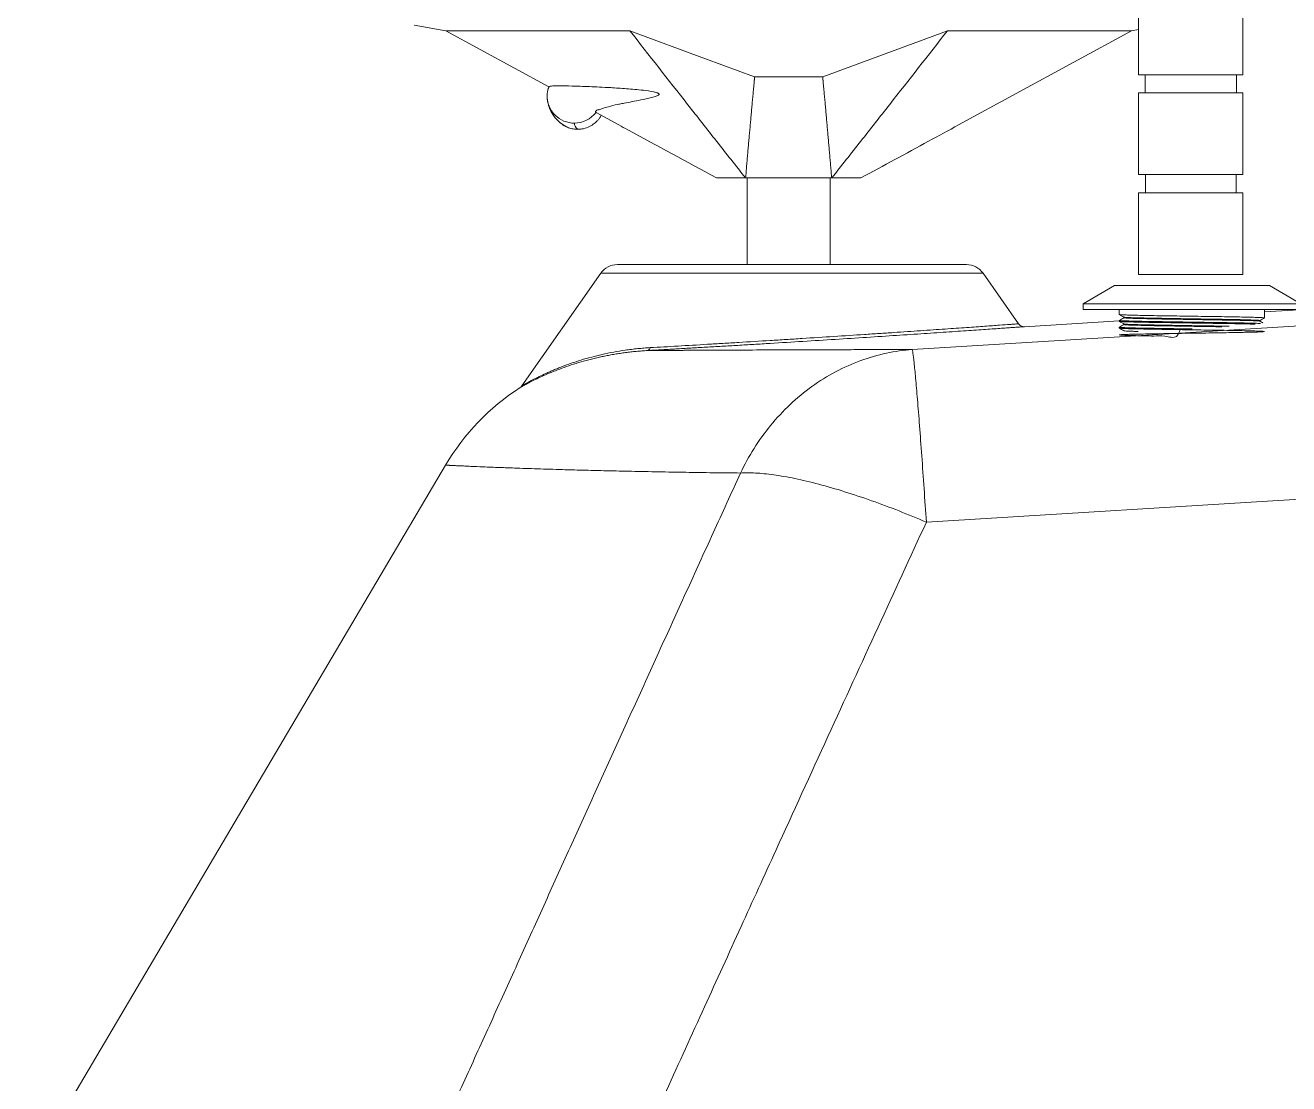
# Model space of a CAD drawing. Header units: millimetres. Extents: x 744 to 5705, y 930 to 4879.
# Drawn here: x 1255 to 1533.3, y 3907 to 4140.3 of the extents above; entities that cross this region are included whole.
import ezdxf

# ---------------------------------------------------------------- set-up
doc = ezdxf.new("R2010")
doc.units = ezdxf.units.MM
doc.header["$MEASUREMENT"] = 0

msp = doc.modelspace()

# ---------------------------------------------------------------- linework, layer by layer
at = {"color": 7, "linetype": 'Continuous', "lineweight": 15, "true_color": 0xffffff}
for p, q in [((1500.24, 4129.39), (1500.24, 4167.29)), ((1523.24, 4167.29), (1523.24, 4129.39)), ((1347.67, 4139.09), (1340.65, 4140.29)), ((1370.34, 4126.72), (1347.67, 4139.09)), ((1388.17, 4139.09), (1347.67, 4139.09)), ((1498.67, 4139.09), (1458.17, 4139.09)), ((1498.67, 4139.09), (1460.59, 4118.33)), ((1500.24, 4139.36), (1498.67, 4139.09)), ((1523.24, 4129.39), (1500.24, 4129.39)), ((1501.67, 4125.39), (1501.67, 4129.39)), ((1521.82, 4129.39), (1521.82, 4125.39)), ((1370.3, 4126.6), (1370.34, 4126.72)), ((1500.24, 4107.39), (1500.24, 4125.39)), ((1500.24, 4125.39), (1523.24, 4125.39)), ((1523.24, 4125.39), (1523.24, 4107.39)), ((1380.74, 4121.06), (1380.78, 4121.03)), ((1385.74, 4118.33), (1380.78, 4121.03)), ((1413.68, 4106.64), (1407.26, 4106.64)), ((1432.65, 4106.64), (1413.68, 4106.64)), ((1414.04, 4087.54), (1414.04, 4106.64)), ((1432.29, 4106.64), (1432.29, 4087.54)), ((1439.07, 4106.64), (1432.65, 4106.64)), ((1523.24, 4107.39), (1500.24, 4107.39)), ((1501.74, 4103.39), (1501.74, 4107.39)), ((1521.74, 4107.39), (1521.74, 4103.39)), ((1500.24, 4085.39), (1500.24, 4103.39)), ((1500.24, 4103.39), (1523.24, 4103.39)), ((1523.24, 4103.39), (1523.24, 4085.39)), ((1859.05, 4093.97), (1450.36, 4068.83)), ((1385.45, 4087.54), (1462.33, 4087.54)), ((1381.76, 4085.63), (1364.4, 4060.83)), ((1381.76, 4085.63), (1466.01, 4085.63)), ((1473.8, 4074.5), (1466.01, 4085.63)), ((1523.24, 4085.39), (1500.24, 4085.39)), ((1494.94, 4082.92), (1488.01, 4078.92)), ((1494.94, 4082.92), (1529.08, 4082.92)), ((1536.01, 4078.92), (1529.08, 4082.92)), ((1488.01, 4077.67), (1488.01, 4078.92)), ((1488.01, 4078.92), (1536.01, 4078.92)), ((1488.01, 4077.67), (1536.01, 4077.67)), ((1496.01, 4076.55), (1496.01, 4077.67)), ((1559.62, 4079.03), (1528.01, 4077.1)), ((1528.01, 4077.67), (1528.01, 4075.8)), ((1496.01, 4075.14), (1475.12, 4073.86)), ((1496.01, 4075.05), (1496.01, 4075.24)), ((1496.01, 4073.55), (1496.01, 4073.74)), ((1862.18, 4055.91), (1453.5, 4030.78)), ((1347.59, 4043.35), (1254.99, 3886.45))]:
    msp.add_line(p, q, dxfattribs=at)
for points in [[(1415.67, 4128.89), (1404.88, 4132.89), (1388.17, 4139.09)], [(1458.17, 4139.09), (1444.42, 4133.99), (1430.67, 4128.89)], [(1430.67, 4128.89), (1428.89, 4128.89), (1427.03, 4128.89), (1425.11, 4128.89), (1423.17, 4128.89), (1421.22, 4128.89), (1419.3, 4128.89), (1417.44, 4128.89), (1415.67, 4128.89)], [(1376.67, 4117.36), (1376.71, 4117.35), (1376.75, 4117.37), (1376.76, 4117.39)]]:
    msp.add_lwpolyline(points, dxfattribs=at)
at = {"color": 8, "linetype": 'Continuous', "lineweight": 15, "true_color": 0x808080}
msp.add_arc((1375.92, 4124.68), 5.96, 179.1991, 270.4012, dxfattribs=at)
at = {"color": 7, "linetype": 'Continuous', "lineweight": 15, "true_color": 0xffffff}
for centre, radius, start, end in [((1375.97, 4124.75), 6.02, 269.9151, 322.2289), ((1385.45, 4083.04), 4.5, 90, 145), ((1462.33, 4083.04), 4.5, 35, 90), ((1475.03, 4075.36), 1.5, 215, 273.5), ((1391.86, 4069.41), 0.828, 282.9969, 348.1576), ((1391.94, 4017.18), 51.5, 122.8725, 149.4529), ((1363.17, 4061.69), 1.5, 302.8725, 325.0001)]:
    msp.add_arc(centre, radius, start, end, dxfattribs=at)
for points, knots in [([(1388.17, 4139.09), (1392.41, 4133.67), (1396.66, 4128.25), (1403.04, 4120.13), (1405.16, 4117.42), (1408.35, 4113.37), (1409.42, 4112.02), (1411.55, 4109.33), (1412.61, 4107.98), (1413.68, 4106.64)], [0, 0, 0, 0, 0.5, 0.5, 0.75, 0.75, 0.875, 0.875, 1, 1, 1, 1]), ([(1458.17, 4139.09), (1453.92, 4133.67), (1449.67, 4128.25), (1443.29, 4120.13), (1441.17, 4117.42), (1437.98, 4113.37), (1436.91, 4112.02), (1434.78, 4109.33), (1433.72, 4107.98), (1432.65, 4106.64)], [0, 0, 0, 0, 0.5, 0.5, 0.75, 0.75, 0.875, 0.875, 1, 1, 1, 1]), ([(1369.97, 4124.76), (1370, 4125.32), (1370.04, 4126.04), (1370.34, 4126.67), (1370.42, 4126.81)], [0, 0, 0, 0, 0.766191, 1, 1, 1, 1]), ([(1385.92, 4122.92), (1386.26, 4122.99), (1387.59, 4123.26), (1390.01, 4123.7), (1392.58, 4124.23), (1393.92, 4124.6), (1394.44, 4124.84), (1394.59, 4124.99), (1394.63, 4125.09), (1394.57, 4125.19), (1394.48, 4125.27), (1394.33, 4125.35), (1393.99, 4125.48), (1392.87, 4125.75), (1390.55, 4126.04), (1387.34, 4126.33), (1383.26, 4126.59), (1379.1, 4126.78), (1375.29, 4126.91), (1372.47, 4126.94), (1370.88, 4126.91), (1370.52, 4126.85), (1370.38, 4126.82)], [0, 0, 0, 0, 0.036166, 0.145382, 0.209173, 0.242921, 0.255461, 0.260542, 0.265669, 0.268179, 0.270705, 0.273023, 0.277128, 0.287946, 0.327234, 0.397313, 0.469026, 0.580212, 0.694533, 0.808027, 0.924397, 1, 1, 1, 1]), ([(1373.24, 4118.49), (1372.73, 4118.92), (1371.73, 4119.79), (1370.71, 4121.38), (1370.07, 4123.03), (1370, 4124.12), (1369.97, 4124.66)], [0, 0, 0, 0, 0.24911, 0.500469, 0.75147, 1, 1, 1, 1]), ([(1385.93, 4122.92), (1385.79, 4122.89), (1384.84, 4122.71), (1383.56, 4122.37), (1382.01, 4121.92), (1381.23, 4121.59), (1381.24, 4121.67), (1381.24, 4121.7)], [0, 0, 0, 0, 0.048764, 0.352724, 0.612536, 0.857992, 1, 1, 1, 1]), ([(1381.87, 4120.44), (1381.81, 4120.32), (1381.65, 4120.01), (1381.31, 4119.57), (1380.8, 4119.01), (1380.05, 4118.38), (1378.96, 4117.77), (1377.77, 4117.41), (1376.99, 4117.37), (1376.67, 4117.36)], [0, 0, 0, 0, 0.062345, 0.161617, 0.262496, 0.415752, 0.624694, 0.846194, 1, 1, 1, 1]), ([(1380.74, 4121.06), (1380.64, 4121.16), (1380.46, 4121.36), (1380.98, 4121.6), (1381.22, 4121.72)], [0, 0, 0, 0, 0.5244982, 1, 1, 1, 1]), ([(1376.76, 4117.39), (1376.41, 4117.39), (1375.71, 4117.4), (1374.69, 4117.68), (1373.72, 4118.12), (1373.17, 4118.55), (1372.89, 4118.77)], [0, 0, 0, 0, 0.248445, 0.498407, 0.749026, 1, 1, 1, 1]), ([(1376.67, 4117.36), (1376.19, 4117.39), (1375.3, 4117.46), (1374.09, 4117.88), (1373.49, 4118.37), (1373.22, 4118.6)], [0, 0, 0, 0, 0.3791, 0.717918, 1, 1, 1, 1]), ([(1407.26, 4106.64), (1400.75, 4110.17), (1393.57, 4114.06), (1386.4, 4117.97), (1385.74, 4118.33)], [0, 0, 0, 0, 0.907391, 1, 1, 1, 1]), ([(1460.59, 4118.33), (1458.38, 4117.12), (1451.22, 4113.21), (1444.04, 4109.33), (1439.07, 4106.64)], [0, 0, 0, 0, 0.30788, 1, 1, 1, 1]), ([(1496.01, 4075.25), (1496.01, 4075.25), (1495.98, 4075.23), (1496.18, 4075.2), (1496.89, 4075.16), (1498.03, 4075.12), (1499.56, 4075.08), (1501.44, 4075.04), (1503.63, 4075), (1506.05, 4074.96), (1508.65, 4074.92), (1511.32, 4074.88), (1514.04, 4074.84), (1516.68, 4074.8), (1519.21, 4074.76), (1521.51, 4074.72), (1523.56, 4074.68), (1525.25, 4074.64), (1526.48, 4074.6), (1526.94, 4074.58), (1527.12, 4074.57)], [0, 0, 0, 0, 0.00676, 0.070317, 0.128968, 0.18932, 0.247971, 0.308323, 0.366973, 0.427324, 0.485975, 0.546326, 0.604977, 0.665328, 0.723978, 0.784329, 0.84298, 0.903332, 0.961982, 1, 1, 1, 1]), ([(1527.97, 4075.79), (1527.98, 4075.79), (1528.13, 4075.81), (1527.8, 4075.84), (1527.13, 4075.88), (1525.99, 4075.92), (1524.45, 4075.96), (1522.58, 4076), (1520.38, 4076.04), (1517.97, 4076.08), (1515.37, 4076.12), (1512.69, 4076.16), (1509.97, 4076.2), (1507.34, 4076.24), (1504.81, 4076.28), (1502.51, 4076.32), (1500.46, 4076.36), (1498.75, 4076.4), (1497.41, 4076.44), (1496.28, 4076.49), (1496.11, 4076.53), (1496.01, 4076.55)], [0, 0, 0, 0, 0.005891, 0.062922, 0.115551, 0.169706, 0.222335, 0.27649, 0.329118, 0.383272, 0.435901, 0.490055, 0.542684, 0.596838, 0.649466, 0.70362, 0.756249, 0.810404, 0.863032, 0.917186, 1, 1, 1, 1]), ([(1496.01, 4075.25), (1496.18, 4075.34), (1496.51, 4075.54), (1496.84, 4075.73), (1497.01, 4075.82)], [0, 0, 0, 0, 0.500007, 1, 1, 1, 1]), ([(1525.91, 4074.42), (1525.43, 4074.43), (1524.47, 4074.46), (1522.57, 4074.5), (1520.38, 4074.54), (1517.97, 4074.58), (1515.37, 4074.62), (1512.69, 4074.66), (1509.97, 4074.7), (1507.34, 4074.74), (1504.81, 4074.78), (1502.51, 4074.82), (1500.46, 4074.86), (1498.75, 4074.9), (1497.41, 4074.94), (1496.28, 4074.99), (1496.11, 4075.03), (1496.01, 4075.05)], [0, 0, 0, 0, 0.063318, 0.128547, 0.191937, 0.257164, 0.320554, 0.385782, 0.449172, 0.5144, 0.577789, 0.643017, 0.706407, 0.771636, 0.835025, 0.900253, 1, 1, 1, 1]), ([(1497.02, 4075.96), (1496.85, 4076.06), (1496.52, 4076.25), (1496.18, 4076.44), (1496.02, 4076.54)], [0, 0, 0, 0, 0.499993, 1, 1, 1, 1]), ([(1497.02, 4074.46), (1496.85, 4074.56), (1496.52, 4074.75), (1496.18, 4074.94), (1496.02, 4075.04)], [0, 0, 0, 0, 0.4999924, 1, 1, 1, 1]), ([(1497.01, 4075.82), (1497.11, 4075.8), (1497.3, 4075.76), (1498.87, 4075.69), (1501.27, 4075.63), (1504.41, 4075.57), (1508.07, 4075.51), (1512, 4075.44), (1515.92, 4075.38), (1519.58, 4075.32), (1522.73, 4075.26), (1525.13, 4075.2), (1526.66, 4075.13), (1526.85, 4075.1), (1526.95, 4075.08)], [0, 0, 0, 0, 0.083703, 0.16886, 0.252563, 0.336266, 0.421423, 0.505127, 0.58883, 0.673987, 0.75769, 0.841393, 0.92655, 1, 1, 1, 1]), ([(1497.83, 4075.89), (1497.72, 4075.89), (1497.12, 4075.87), (1497.08, 4075.84), (1497.05, 4075.82)], [0, 0, 0, 0, 0.186163, 1, 1, 1, 1]), ([(1526.97, 4075.22), (1526.98, 4075.22), (1527.17, 4075.24), (1526.59, 4075.28), (1525.16, 4075.35), (1522.72, 4075.41), (1519.59, 4075.47), (1515.93, 4075.53), (1512, 4075.59), (1508.07, 4075.66), (1504.41, 4075.72), (1501.27, 4075.78), (1498.88, 4075.84), (1497.36, 4075.91), (1497.16, 4075.94), (1497.07, 4075.96)], [0, 0, 0, 0, 0.00642, 0.089642, 0.17431, 0.257532, 0.340754, 0.425421, 0.508643, 0.591866, 0.676533, 0.759755, 0.842977, 0.927645, 1, 1, 1, 1]), ([(1528, 4075.79), (1527.84, 4075.7), (1527.5, 4075.5), (1527.17, 4075.31), (1527, 4075.22)], [0, 0, 0, 0, 0.500008, 1, 1, 1, 1]), ([(1527, 4075.08), (1527.17, 4074.98), (1527.38, 4074.86), (1527.59, 4074.74), (1527.63, 4074.71)], [0, 0, 0, 0, 0.794341, 1, 1, 1, 1]), ([(1392.05, 4068.6), (1392.25, 4068.61), (1392.65, 4068.64), (1393.26, 4068.67), (1393.88, 4068.7), (1394.5, 4068.74), (1395.12, 4068.77), (1395.75, 4068.81), (1396.38, 4068.85), (1397.02, 4068.88), (1397.66, 4068.92), (1399.16, 4069), (1401.57, 4069.14), (1404.96, 4069.34), (1408.42, 4069.54), (1411.95, 4069.75), (1415.52, 4069.96), (1420.3, 4070.25), (1426.32, 4070.62), (1433.46, 4071.07), (1440.39, 4071.51), (1446.96, 4071.94), (1453.09, 4072.34), (1458.64, 4072.72), (1463.52, 4073.05), (1466.96, 4073.29), (1469.3, 4073.45), (1470.83, 4073.56), (1472.14, 4073.65), (1473.22, 4073.73), (1474.06, 4073.79), (1474.55, 4073.82), (1474.82, 4073.84), (1474.95, 4073.85), (1475.05, 4073.86), (1475.11, 4073.86), (1475.12, 4073.86), (1475.12, 4073.86)], [0, 0, 0, 0, 0.006279, 0.01255, 0.018815, 0.025075, 0.031331, 0.037583, 0.043833, 0.050081, 0.05633, 0.062578, 0.093758, 0.124886, 0.156286, 0.187659, 0.218796, 0.249923, 0.312483, 0.374969, 0.437222, 0.499954, 0.562178, 0.624731, 0.687208, 0.749449, 0.780864, 0.812207, 0.843361, 0.874454, 0.905763, 0.937029, 0.949639, 0.962232, 0.974817, 0.987403, 1, 1, 1, 1]), ([(1392.67, 4069.24), (1394.65, 4069.35), (1396.69, 4069.47), (1400.9, 4069.71), (1403.07, 4069.84), (1406.42, 4070.04), (1407.55, 4070.11), (1409.85, 4070.25), (1411, 4070.32), (1414.46, 4070.53), (1416.78, 4070.67), (1420.29, 4070.89), (1421.46, 4070.96), (1423.81, 4071.11), (1424.99, 4071.18), (1428.52, 4071.41), (1430.84, 4071.56), (1435.4, 4071.85), (1437.64, 4072), (1440.94, 4072.21), (1442.03, 4072.29), (1444.19, 4072.43), (1445.24, 4072.5), (1448.34, 4072.71), (1450.32, 4072.84), (1453.16, 4073.04), (1454.08, 4073.1), (1455.89, 4073.23), (1456.77, 4073.29), (1459.34, 4073.47), (1460.92, 4073.58), (1463.83, 4073.78), (1465.17, 4073.88), (1466.98, 4074.01), (1467.55, 4074.05), (1468.62, 4074.12), (1469.12, 4074.16), (1470.51, 4074.26), (1471.28, 4074.31), (1472.22, 4074.38), (1472.49, 4074.4), (1472.96, 4074.44), (1473.16, 4074.45), (1473.64, 4074.49), (1473.8, 4074.5), (1473.8, 4074.5)], [0, 0, 0, 0, 0.0625, 0.0625, 0.125, 0.125, 0.15625, 0.15625, 0.1875, 0.1875, 0.25, 0.25, 0.28125, 0.28125, 0.3125, 0.3125, 0.375, 0.375, 0.4375, 0.4375, 0.46875, 0.46875, 0.5, 0.5, 0.5625, 0.5625, 0.59375, 0.59375, 0.625, 0.625, 0.6875, 0.6875, 0.75, 0.75, 0.78125, 0.78125, 0.8125, 0.8125, 0.875, 0.875, 0.90625, 0.90625, 0.9375, 0.9375, 1, 1, 1, 1]), ([(1496.05, 4073.75), (1496.03, 4073.75), (1495.88, 4073.73), (1496.22, 4073.7), (1496.88, 4073.66), (1498.03, 4073.62), (1499.56, 4073.58), (1501.44, 4073.54), (1503.63, 4073.5), (1506.05, 4073.46), (1508.65, 4073.42), (1510.68, 4073.39), (1511.82, 4073.37), (1512.06, 4073.37)], [0, 0, 0, 0, 0.011847, 0.12499, 0.2294, 0.336837, 0.441246, 0.548684, 0.653092, 0.760528, 0.864937, 0.972373, 1, 1, 1, 1]), ([(1509.4, 4073.21), (1509.19, 4072.61), (1508.66, 4071.06), (1505.88, 4071.98), (1503.63, 4071.75), (1501.4, 4071.86), (1499.54, 4071.88), (1498, 4071.92), (1496.88, 4071.96), (1496.18, 4072.01), (1495.93, 4072.05), (1496.14, 4072.08), (1496.8, 4072.13), (1497.89, 4072.17), (1499.38, 4072.21), (1501.23, 4072.25), (1503.38, 4072.29), (1505.79, 4072.33), (1508.36, 4072.37), (1511.05, 4072.41), (1513.74, 4072.45), (1516.42, 4072.49), (1518.94, 4072.53), (1521.28, 4072.57), (1523.35, 4072.61), (1525.11, 4072.65), (1526.48, 4072.69), (1527.45, 4072.73), (1527.98, 4072.77), (1528.06, 4072.81), (1527.68, 4072.85), (1526.85, 4072.89), (1525.61, 4072.93), (1523.97, 4072.97), (1522.01, 4073.01), (1519.74, 4073.05), (1517.28, 4073.09), (1514.64, 4073.13), (1511.95, 4073.17), (1509.24, 4073.21), (1506.64, 4073.25), (1504.16, 4073.29), (1501.92, 4073.34), (1499.96, 4073.37), (1498.35, 4073.41), (1497.11, 4073.46), (1496.33, 4073.5), (1495.98, 4073.53), (1496.04, 4073.54), (1496.06, 4073.55)], [0, 0, 0, 0, 0.013719, 0.035188, 0.05728, 0.07875, 0.100843, 0.122313, 0.144405, 0.165875, 0.187967, 0.209437, 0.231529, 0.252998, 0.27509, 0.29656, 0.318653, 0.340122, 0.362215, 0.383684, 0.405777, 0.427247, 0.449339, 0.470809, 0.492901, 0.514371, 0.536463, 0.557932, 0.580025, 0.601494, 0.623587, 0.645056, 0.667149, 0.688618, 0.710711, 0.732181, 0.754273, 0.775743, 0.797835, 0.819305, 0.841397, 0.862866, 0.884959, 0.906428, 0.928521, 0.94999, 0.972083, 0.993553, 1, 1, 1, 1]), ([(1496.01, 4073.75), (1496.18, 4073.84), (1496.51, 4074.04), (1496.84, 4074.23), (1497.01, 4074.32)], [0, 0, 0, 0, 0.500007, 1, 1, 1, 1]), ([(1497.02, 4072.96), (1496.85, 4073.06), (1496.51, 4073.25), (1496.18, 4073.44), (1496.01, 4073.54)], [0, 0, 0, 0, 0.4999923, 1, 1, 1, 1]), ([(1497.01, 4074.32), (1497.11, 4074.3), (1497.3, 4074.26), (1498.87, 4074.19), (1501.27, 4074.13), (1504.41, 4074.07), (1508.07, 4074.01), (1511.99, 4073.94), (1515.62, 4073.89), (1517.7, 4073.85), (1518.6, 4073.84)], [0, 0, 0, 0, 0.1282569, 0.2587411, 0.386998, 0.5152549, 0.6457392, 0.773996, 0.9022529, 1, 1, 1, 1]), ([(1520.17, 4073.96), (1519.96, 4073.96), (1518.71, 4073.99), (1515.89, 4074.03), (1512.01, 4074.09), (1508.07, 4074.16), (1504.41, 4074.22), (1501.27, 4074.28), (1498.88, 4074.34), (1497.35, 4074.41), (1497.16, 4074.44), (1497.07, 4074.46)], [0, 0, 0, 0, 0.025835, 0.150895, 0.27382, 0.396745, 0.521804, 0.644729, 0.767654, 0.892714, 1, 1, 1, 1]), ([(1500.13, 4072.82), (1499.75, 4072.82), (1498.52, 4072.85), (1497.37, 4072.91), (1497.16, 4072.94), (1497.07, 4072.96)], [0, 0, 0, 0, 0.197908, 0.628257, 1, 1, 1, 1]), ([(1363.99, 4060.43), (1363.99, 4060.43), (1363.99, 4060.43), (1364, 4060.44), (1364.03, 4060.45), (1364.06, 4060.47), (1364.1, 4060.49), (1364.15, 4060.52), (1364.21, 4060.55), (1364.27, 4060.59), (1364.35, 4060.64), (1364.43, 4060.68), (1364.53, 4060.74), (1364.8, 4060.89), (1365.36, 4061.2), (1366.4, 4061.74), (1367.69, 4062.39), (1369.17, 4063.07), (1370.85, 4063.8), (1372.69, 4064.53), (1374.7, 4065.25), (1376.83, 4065.94), (1379.1, 4066.58), (1381.04, 4067.05), (1382.59, 4067.38), (1383.72, 4067.6), (1384.86, 4067.8), (1386.02, 4067.99), (1387.2, 4068.15), (1388.39, 4068.3), (1389.6, 4068.42), (1390.81, 4068.53), (1391.64, 4068.58), (1392.05, 4068.6)], [0, 0, 0, 0, 0.010351, 0.020723, 0.031118, 0.041538, 0.051985, 0.062463, 0.072974, 0.08352, 0.094103, 0.104726, 0.115391, 0.126101, 0.187717, 0.252137, 0.313383, 0.377636, 0.438981, 0.502626, 0.56467, 0.628013, 0.689841, 0.752019, 0.779961, 0.8078, 0.83554, 0.863183, 0.890731, 0.918185, 0.945547, 0.972819, 1, 1, 1, 1]), ([(1392.67, 4069.24), (1392.44, 4069.23), (1391.98, 4069.2), (1391.29, 4069.15), (1390.6, 4069.09), (1389.91, 4069.02), (1389.22, 4068.95), (1388.53, 4068.87), (1387.84, 4068.78), (1386.52, 4068.6), (1384.56, 4068.27), (1382.1, 4067.76), (1379.69, 4067.16), (1377.41, 4066.51), (1375.24, 4065.8), (1373.56, 4065.18), (1372.29, 4064.68), (1371.38, 4064.31), (1370.52, 4063.93), (1369.42, 4063.44), (1368.41, 4062.96), (1367.51, 4062.52), (1366.88, 4062.2), (1366.33, 4061.9), (1365.83, 4061.63), (1365.4, 4061.4), (1365.09, 4061.22), (1364.88, 4061.1), (1364.73, 4061.02), (1364.61, 4060.95), (1364.52, 4060.9), (1364.45, 4060.86), (1364.41, 4060.84), (1364.4, 4060.83), (1364.4, 4060.83)], [0, 0, 0, 0, 0.015169, 0.030462, 0.045881, 0.061428, 0.077103, 0.09291, 0.108848, 0.124921, 0.185465, 0.248897, 0.30872, 0.373209, 0.435879, 0.498787, 0.530093, 0.561384, 0.592517, 0.623815, 0.686286, 0.718681, 0.74911, 0.781482, 0.812176, 0.844018, 0.87466, 0.893064, 0.911299, 0.929367, 0.947268, 0.965006, 0.982582, 1, 1, 1, 1]), ([(1450.36, 4068.83), (1449.8, 4068.83), (1448.63, 4068.83), (1446.8, 4068.82), (1444.83, 4068.82), (1442.71, 4068.81), (1439.64, 4068.81), (1435.73, 4068.79), (1429.29, 4068.77), (1421.99, 4068.75), (1415.17, 4068.72), (1410.31, 4068.7), (1406.76, 4068.68), (1403.63, 4068.67), (1401.42, 4068.66), (1399.91, 4068.65), (1398.97, 4068.64), (1398.08, 4068.64), (1397.23, 4068.63), (1396.43, 4068.63), (1395.68, 4068.62), (1394.96, 4068.62), (1394.3, 4068.62), (1393.67, 4068.61), (1393.09, 4068.61), (1392.54, 4068.61), (1392.21, 4068.6), (1392.05, 4068.6)], [0, 0, 0, 0, 0.021363, 0.04484, 0.070424, 0.098107, 0.127881, 0.191567, 0.255062, 0.393253, 0.506892, 0.57448, 0.638363, 0.698589, 0.755207, 0.777087, 0.798691, 0.820021, 0.841079, 0.861867, 0.882388, 0.902643, 0.922634, 0.942364, 0.961833, 0.981045, 1, 1, 1, 1]), ([(1450.36, 4068.83), (1448.49, 4068.69), (1446.59, 4068.42), (1442.8, 4067.61), (1440.9, 4067.07), (1437.16, 4065.7), (1435.31, 4064.88), (1431.71, 4062.97), (1429.96, 4061.88), (1426.6, 4059.46), (1424.99, 4058.13), (1421.95, 4055.26), (1420.52, 4053.72), (1417.87, 4050.48), (1416.65, 4048.77), (1414.43, 4045.26), (1413.44, 4043.45), (1412.56, 4041.61)], [0, 0, 0, 0, 0.125, 0.125, 0.25, 0.25, 0.375, 0.375, 0.5, 0.5, 0.625, 0.625, 0.75, 0.75, 0.875, 0.875, 1, 1, 1, 1]), ([(1453.5, 4030.78), (1453.33, 4033.25), (1453.17, 4035.73), (1452.83, 4040.63), (1452.66, 4043.04), (1452.32, 4047.69), (1452.16, 4049.92), (1451.84, 4054.1), (1451.68, 4056.04), (1451.39, 4059.56), (1451.26, 4061.14), (1451.01, 4063.86), (1450.9, 4065), (1450.7, 4066.84), (1450.61, 4067.54), (1450.47, 4068.5), (1450.41, 4068.76), (1450.36, 4068.83)], [0, 0, 0, 0, 0.125, 0.125, 0.25, 0.25, 0.375, 0.375, 0.5, 0.5, 0.625, 0.625, 0.75, 0.75, 0.875, 0.875, 1, 1, 1, 1]), ([(1412.56, 4041.61), (1410.55, 4037.21), (1406.54, 4028.43), (1400.55, 4015.28), (1394.59, 4002.18), (1388.66, 3989.12), (1382.75, 3976.12), (1376.88, 3963.17), (1371.03, 3950.27), (1365.21, 3937.42), (1359.41, 3924.62), (1353.64, 3911.87), (1347.89, 3899.17), (1344.07, 3890.71), (1342.17, 3886.5)], [0, 0, 0, 0, 0.085217, 0.170085, 0.254608, 0.338785, 0.42262, 0.506114, 0.589268, 0.672084, 0.754564, 0.836709, 0.918521, 1, 1, 1, 1]), ([(1347.59, 4043.35), (1347.59, 4043.35), (1347.59, 4043.35), (1347.61, 4043.35), (1347.63, 4043.35), (1347.67, 4043.35), (1347.72, 4043.34), (1347.78, 4043.34), (1347.85, 4043.34), (1347.94, 4043.33), (1348.03, 4043.33), (1348.14, 4043.32), (1348.26, 4043.32), (1348.39, 4043.31), (1348.54, 4043.3), (1348.69, 4043.3), (1348.86, 4043.29), (1349.2, 4043.27), (1349.77, 4043.24), (1350.7, 4043.2), (1351.82, 4043.15), (1353.46, 4043.07), (1355.93, 4042.97), (1359.17, 4042.84), (1363.16, 4042.69), (1367.72, 4042.53), (1372.78, 4042.38), (1377.92, 4042.24), (1382.98, 4042.11), (1387.67, 4042), (1391.48, 4041.93), (1394.47, 4041.87), (1397.47, 4041.82), (1400.48, 4041.77), (1403.5, 4041.72), (1406.52, 4041.68), (1409.54, 4041.64), (1411.56, 4041.62), (1412.56, 4041.61)], [0, 0, 0, 0, 0.007869, 0.015782, 0.02374, 0.031742, 0.039789, 0.047881, 0.056018, 0.0642, 0.072427, 0.080701, 0.08902, 0.097385, 0.105796, 0.114254, 0.122758, 0.131309, 0.161838, 0.193518, 0.226357, 0.260369, 0.320008, 0.387771, 0.439657, 0.513952, 0.586013, 0.638156, 0.701786, 0.760338, 0.791674, 0.822625, 0.853188, 0.883356, 0.913126, 0.942493, 0.971453, 1, 1, 1, 1]), ([(1412.56, 4041.61), (1413.53, 4041.68), (1414.63, 4041.68), (1417.07, 4041.55), (1418.42, 4041.42), (1421.33, 4041.01), (1422.89, 4040.74), (1426.22, 4040.04), (1427.98, 4039.63), (1431.64, 4038.66), (1433.54, 4038.11), (1437.43, 4036.89), (1439.43, 4036.22), (1443.45, 4034.8), (1445.48, 4034.04), (1449.51, 4032.45), (1451.52, 4031.63), (1453.5, 4030.78)], [0, 0, 0, 0, 0.125, 0.125, 0.25, 0.25, 0.375, 0.375, 0.5, 0.5, 0.625, 0.625, 0.75, 0.75, 0.875, 0.875, 1, 1, 1, 1]), ([(1387.49, 3886.24), (1390.4, 3892.66), (1396.11, 3905.24), (1404.51, 3923.71), (1412.56, 3941.39), (1421.62, 3961.26), (1431.68, 3983.25), (1442.71, 4007.33), (1449.95, 4023.06), (1453.5, 4030.78)], [0, 0, 0, 0, 0.133104, 0.2608053, 0.383104, 0.5000001, 0.6729889, 0.8396555, 1, 1, 1, 1])]:
    msp.add_open_spline(points, degree=3, knots=knots, dxfattribs=at)
for points, weights, knots in [([(1413.68, 4106.64), (1414.59, 4117.26), (1415.58, 4127.98), (1415.62, 4128.43), (1415.67, 4128.89)], [0.948827863046, 0.971674614147, 1, 0.998761811565, 0.997534091863], [1.4188863, 1.4188863, 1.4188863, 1.5707963, 1.5707963, 1.5774368, 1.5774368, 1.5774368]), ([(1430.67, 4128.89), (1430.71, 4128.43), (1430.75, 4127.98), (1431.74, 4117.26), (1432.65, 4106.64)], [0.997534196277, 0.998761864217, 1, 0.971674559774, 0.948827775334], [4.7057488, 4.7057488, 4.7057488, 4.712389, 4.712389, 4.8642993, 4.8642993, 4.8642993])]:
    msp.add_rational_spline(points, weights, degree=2, knots=knots, dxfattribs=at)
msp.add_open_spline([(1375.97, 4118.72), (1375.91, 4118.27), (1376.14, 4117.81), (1376.67, 4117.36)], degree=3, dxfattribs=at)

doc.saveas('drawing.dxf')
